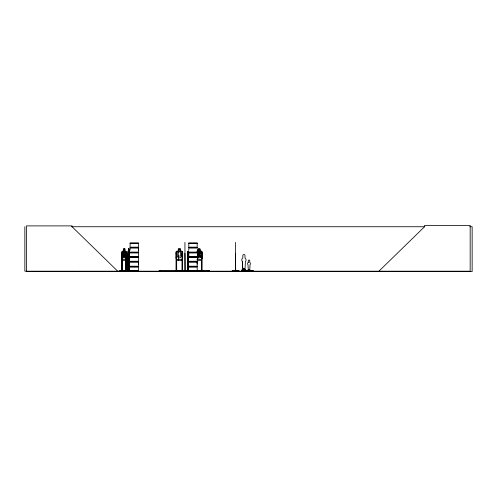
<?xml version="1.0" encoding="UTF-8"?>
<svg xmlns="http://www.w3.org/2000/svg" width="497" height="497" viewBox="0 0 497 497"><rect width="100%" height="100%" fill="white"/><g stroke="black" fill="none" stroke-linecap="round" stroke-linejoin="round"><path stroke-width="0.75" d="M138.483 264.149L138.483 262.093L130.102 262.093M138.483 250.047L138.483 247.991L130.102 247.991L130.108 250.047M197.179 264.149L197.179 262.093L188.798 262.093M181.703 271.101L188.599 270.822L188.618 271.194M181.703 270.853L188.618 270.822M188.425 271.182L188.425 270.822M232.223 270.853L238.945 270.828M238.951 271.101L232.223 271.157L232.223 270.822M247.922 270.616L247.953 270.896M244.953 270.182L245.437 261.534A2.243 2.15 -90 0 0 244.99 258.011L244.99 255.588A1.118 1.075 -90 0 0 243.915 254.47A1.118 1.075 -90 0 0 242.84 255.588L242.803 258.011A2.243 2.15 -90 0 0 242.399 261.534L242.803 270.182L244.99 270.182M129.388 260.037L129.562 257.825M243.654 269.125C243.393 269.281 243.946 268.585 243.747 269.355M249.084 269.908L248.699 269.778L249.084 269.654M248.767 269.964L248.68 269.623L249.103 269.784M124.48 271.132L124.498 270.822M243.362 269.225C243.499 268.784 244.381 269.287 243.393 268.852M243.884 269.125L243.257 269.088L243.946 268.964M248.916 269.871L248.68 269.939M129.108 251.128L129.065 257.825L128.53 257.825L128.245 256.061L128.53 251.209M129.071 252.029L128.53 251.948M129.462 251.221L128.052 251.134L127.872 251.923L127.866 271.194M125.753 259.962L126.35 257.837L126.294 251.917L125.753 251.209M125.791 260.037L126.3 257.825M128.139 251.134L128.033 271.194L128.052 270.542L127.605 270.542L127.605 271.194M124.231 270.853L124.262 271.194M243.443 269.206L243.573 269.163M249.022 269.709L248.941 269.852M243.455 269.355L243.94 269.088L243.573 269.014M197.116 259.962L197.818 257.825L197.533 251.892M202.149 257.837L201.403 260.037L197.16 260.037L197.912 257.837L197.887 251.917L197.147 251.134L197.912 251.917L197.98 256.061L199.943 256.061L199.943 251.948L197.887 251.917M182.604 257.825L181.871 259.962L176.795 259.962L176.131 257.825L176.131 251.954M243.81 269.225L243.524 269.107M186.592 270.853L186.636 271.194M196.414 271.151L196.483 270.822L196.508 271.194M197.545 256.266L198.552 254.458L197.582 252.737M122.43 251.134L121.958 251.954L121.833 271.194M187.698 251.923L187.717 271.194L187.673 251.923L188.369 251.134M187.742 251.954L188.4 251.209M242.785 271.176L242.3 271.163L242.579 271.033M245.145 269.728L244.891 271.163L245.176 271.033M253.476 271.182L247.531 271.163L248.251 271.182M249.451 271.076L250.016 271.163L249.848 270.206M242.176 269.728L242.176 270.666L250.376 270.666L250.128 271.163L250.407 271.033M251.19 270.834L251.072 271.176M251.327 271.182L251.743 271.182M252.805 271.176L253.035 271.176M243.555 269.026L243.803 269.157M130.108 257.073L138.501 256.912L138.483 252.936L130.102 252.936M188.773 257.079L197.191 256.918M188.773 271.182L197.191 271.014L197.185 267.038L188.798 267.038M123.473 251.209L122.74 251.948L122.74 256.061L123.473 257.825L124.834 257.825L125.567 256.061L125.567 251.948L124.834 251.209L124.884 248.929L123.368 248.929L123.368 251.134M378.925 271.194L424.55 226.738L424.55 225.433L470.168 225.433L470.168 271.194L24.85 271.194L24.85 226.738M178.342 251.209L177.236 251.948L177.236 256.061L178.342 257.825L180.399 257.825L181.504 256.061L181.504 251.948L180.399 251.209L180.399 249.003L178.342 249.003M241.716 271.194L241.927 269.728L242.704 269.728L242.704 270.666M247.835 271.182L247.699 270.206L248.22 270.206L248.22 270.834M253.315 271.076L241.89 271.033L253.333 270.834L253.221 271.176M175.832 271.151L175.95 270.542L176.696 270.542M243.66 269.355L243.269 269.157M197.495 257.142L198.999 254.942C199.856 258.297 202.341 257.583 199.421 254.476C202.149 251.581 199.949 250.668 198.968 253.961L197.812 251.917M71.493 226.738L424.786 226.738M469.82 226.738L472.15 226.738L472.15 271.567L26.453 271.567L26.453 225.899L72.077 225.899L72.077 226.738L117.696 271.194M130.096 243.027L138.501 243.027M188.792 243.027L197.191 243.027M188.792 243.182L197.191 243.182M130.108 243.431L138.483 243.431M188.804 243.431L197.179 243.431M130.046 247.45L138.551 247.45M188.736 247.45L197.241 247.45M130.046 247.705L138.551 247.705M188.736 247.705L197.241 247.705M197.185 247.991L188.798 247.991L188.804 250.047M128.443 251.134L128.443 248.929L129.083 248.929L129.145 271.194M124.834 249.003L123.418 249.003L123.418 251.209M128.462 249.003L129.065 249.003M188.344 251.134L188.748 251.209M196.855 251.209L201.403 251.134M178.342 251.948L180.399 251.948L180.399 256.061L178.342 256.061M130.102 252.109L138.489 252.109L138.489 247.991M188.798 252.109L197.185 252.109M130.046 252.395L138.551 252.395M188.736 252.395L197.241 252.395M130.046 252.65L138.551 252.65M188.736 252.65L197.241 252.65M188.798 252.936L197.185 252.936M125.666 253.265L126.244 253.265M128.033 253.265L127.654 253.265L127.642 271.194M129.543 253.265L129.475 271.194M176.019 253.265L176.628 253.265L176.696 271.194M182.604 253.265L181.995 253.265L181.995 271.194M184.946 253.265L185.176 271.194L185.219 270.542L184.865 271.194M187.661 253.265L188.307 253.265M202.142 253.265L201.496 253.265L201.546 271.182M235.466 253.265L235.696 271.194M128.53 256.061L129.065 256.061L129.009 248.929M130.108 256.8L138.483 256.8M188.804 256.8L197.179 256.8M130.096 257.291L138.501 257.272L138.483 261.26L130.102 261.26M188.792 257.291L197.191 257.291M130.108 257.533L138.483 257.533M188.804 257.533L197.179 257.533M125.847 260.037L122.355 260.037L121.908 257.837L121.908 251.923L122.374 251.134L125.834 251.134L126.35 251.917L126.213 271.132M129.481 251.128L129.456 260.037L128.046 260.037L127.959 257.837M187.673 257.837L188.344 260.037M197.887 257.837L199.943 257.825L200.999 256.061L200.999 251.948L199.943 251.209L199.943 249.003L197.98 249.003L197.905 251.134M122.392 259.962L125.809 259.962M128.058 259.962L129.487 260.024M197.197 259.962L201.372 259.962L202.074 257.825L202.055 251.948M188.798 261.26L197.185 261.26M130.046 261.552L138.551 261.552M188.736 261.552L197.241 261.552M242.356 261.534L242.84 270.182M130.046 261.807L138.551 261.807M188.736 261.807L197.241 261.807M248.314 270.511L247.991 264.746A1.497 1.435 -90 0 1 248.283 262.391L248.314 262.391M130.102 266.212L138.489 266.212L138.489 262.093M188.798 266.212L197.185 266.212L197.185 262.093M130.046 266.498L138.551 266.498M188.736 266.498L197.241 266.498M130.046 266.752L138.551 266.752M188.736 266.752L197.241 266.752M130.102 267.038L138.489 267.038L138.489 271.014L119.168 271.151L119.23 270.822L138.477 270.896L130.108 270.902M243.089 268.703L243.089 270.666L243.045 268.703L244.077 268.703M245.86 270.48L247.351 270.48M121.647 270.542L122.337 270.542M125.604 270.542L126.3 270.542L126.294 271.182M129.114 270.542L129.599 270.542M187.593 270.542L188.375 270.542M248.283 270.511L249.742 270.511L250.016 264.746A1.497 1.435 -90 0 0 249.718 262.391L249.742 260.776A0.745 0.714 -90 0 0 249.003 260.03A0.745 0.714 -90 0 0 248.283 260.776L248.283 262.391M122.156 270.728L125.797 270.728M127.828 270.728L129.375 270.728M176.696 270.728L181.927 270.728M197.147 270.728L201.496 270.728M250.326 270.71L251.32 270.71M198.589 270.822L203.18 270.822L203.167 271.194M182.753 271.132L182.828 270.635L182.803 271.194M203.254 271.151L201.279 271.151M201.229 270.853L201.186 271.194M195.371 271.151L195.352 270.822M128.754 270.853L128.76 271.132M123.747 271.151L123.697 270.822L123.685 271.194M181.871 251.209L182.604 251.948L182.604 271.194M201.378 251.134L202.149 251.917L202.086 271.194M176.062 257.837L176.739 260.037L181.921 260.037L182.679 257.837L182.679 251.917L181.902 251.134L176.764 251.134L176.062 251.923L176.019 271.194M187.742 257.825L188.4 259.962M129.382 251.134L129.562 271.194M129.375 251.209L129.562 251.948M121.958 257.825L122.411 260.037M127.891 257.825L128.133 260.037M250.246 270.834L250.202 270.206L249.68 270.206L249.68 270.834M250.034 270.206L250.034 270.834M249.103 270.834L249.134 269.523L248.444 269.523L248.444 270.834M248.475 269.523L248.481 270.896M247.866 270.206L247.866 270.834M245.735 270.896L245.68 269.728L244.897 269.728L244.897 270.666M245.425 269.728L245.425 270.666M244.027 268.703L244.077 270.666M242.455 269.728L242.455 270.896M238.945 270.822L238.951 271.194M235.74 271.194L235.771 270.542L235.398 270.542L235.398 271.194M235.466 242.368L235.466 271.194M209.492 271.194L209.492 270.635L159.077 270.635L159.077 271.194M209.107 270.635L209.107 271.194M208.187 270.635L208.187 271.194M202.211 271.194L202.211 270.542L201.428 270.542L201.391 271.194M201.987 270.542L201.999 271.194M201.565 257.744L201.565 270.449M200.844 270.822L200.875 271.194M200.272 270.822L200.272 271.194M200.018 251.134L200.036 248.929L197.905 248.929L197.999 251.209M200.011 270.822L200.011 271.194M199.98 270.822L199.98 271.194M199.719 270.822L199.719 271.194M199.098 270.822L199.16 271.194M198.62 270.822L198.589 271.194M197.185 243.188L197.179 247.158L188.798 247.158L188.798 243.188M197.023 270.822L197.023 271.194M195.911 270.822L195.911 271.194M195.65 270.822L195.619 271.194M194.737 270.822L194.799 271.194M194.259 270.822L194.228 271.194M188.798 251.948L188.798 256.061M188.307 259.241L188.307 271.194L188.239 253.265M188.158 270.542L188.152 271.194M187.804 270.542L187.804 271.194M187.077 270.635L187.077 271.194M185.772 270.635L185.791 271.194M184.946 242.368L184.946 271.194M183.747 270.635L183.747 271.194M182.654 271.194L182.672 270.542L181.927 270.542L181.927 271.194M181.703 270.822L181.703 271.194M180.473 251.134L180.473 248.929L178.268 248.929L178.342 260.037M176.559 270.542L176.559 271.194M176.093 270.542L176.093 271.194M160.388 270.635L160.388 271.194M159.506 270.635L159.506 271.194M129.319 259.987L129.375 271.194M129.232 270.542L129.27 271.194M128.512 248.929L128.549 260.037M127.81 253.265L127.828 271.194M126.114 270.542L126.114 271.194M126.07 253.265L125.996 271.194M125.971 270.542L125.915 271.194M125.84 253.265L125.797 271.194M125.666 259.241L125.685 271.194M125.66 270.542L125.623 271.194M124.828 248.929L124.784 251.209M122.33 271.194L122.281 253.265L121.703 253.265L121.703 271.194M122.156 270.542L122.156 271.194M122.107 259.987L122.107 271.194M122.038 270.542L121.982 271.194M72.077 271.194L72.077 271.567M125.362 257.005L124.89 257.073L124.088 254.942C123.337 258.558 121.858 257.253 123.772 254.458C121.889 251.768 123.424 250.569 124.064 253.961C124.679 250.581 126.319 251.749 124.38 254.476L125.362 257.005M244.518 270.896C243.71 271.256 245.332 271.238 244.518 270.896M138.501 243.188L130.096 243.188L130.108 247.158L138.489 247.158L138.489 243.188M124.592 249.37L123.716 249.37L123.716 250.109L124.592 250.109L124.592 249.37M128.965 249.37L128.624 250.109L128.965 249.37M180.032 249.37L178.709 249.37L178.709 250.109L180.032 250.109L180.032 249.37M199.595 249.37L198.328 249.37L198.328 250.109L199.595 250.109L199.595 249.37M124.834 251.948L123.473 251.948L123.473 256.061L124.834 256.061L124.834 251.948M138.501 257.079L130.096 257.079L138.489 257.135M197.191 257.079L188.792 257.079L197.185 257.135M197.166 270.896L188.817 270.896L197.179 270.902"/></g></svg>
